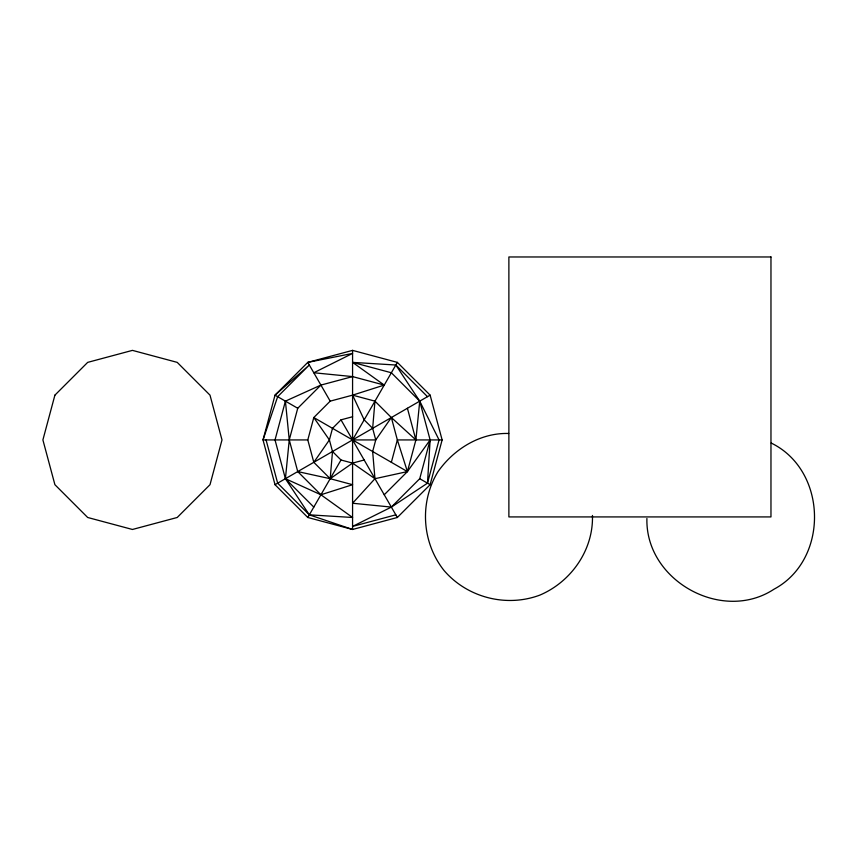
<?xml version="1.0" encoding="UTF-8"?>
<svg xmlns="http://www.w3.org/2000/svg" width="858" height="858" viewBox="0 0 858 858"><rect width="100%" height="100%" fill="white"/><g stroke="black" fill="none" stroke-linecap="round" stroke-linejoin="round"><path stroke-width="1.29" d="M395.828 514.832L352.574 526.426L391.355 507.089L427.488 483.172L430.126 439.929L419.734 401.147L395.828 365.015L352.574 362.376L384.234 385.081L352.574 395.152L330.191 401.147L313.803 417.535L307.797 439.929L313.803 462.312L330.191 478.7L352.574 484.695L320.913 494.766L285.414 478.7L275.021 439.929L285.414 401.147L320.913 385.081L352.574 376.598L384.234 385.081M285.414 401.147L289.253 439.929L297.737 471.589L330.191 478.7L332.507 451.512L329.397 439.929L313.803 417.535L407.411 471.589L430.126 439.929L419.734 478.7L391.355 507.089L352.574 503.249L374.957 478.7L407.411 471.589L415.894 439.929L419.734 401.147L391.355 372.758L352.574 362.376M372.651 428.335L374.957 401.147L352.574 395.152L364.167 419.852L372.651 428.335L375.75 439.929L372.651 451.512L374.957 478.7L352.574 463.106L340.991 459.995L332.507 451.512M592.449 515.465C593.521 549.881 571.267 581.713 539.939 595.077C506.51 607.668 467.46 597.694 444.144 570.624C421.846 542.706 419.272 502.488 437.816 471.954C453.753 448.991 480.362 432.604 508.73 433.483M352.574 350.375L352.574 529.472L307.797 517.481L275.021 484.695L263.02 439.929L275.021 395.152L307.797 362.376L352.574 350.375L397.351 362.376L430.126 395.152L442.127 439.929L430.126 484.695L397.351 517.481L352.574 529.472L309.32 514.832L285.414 478.7L289.253 439.929L297.737 408.258L320.913 385.081M391.355 462.312L397.351 439.929L391.355 417.535L374.957 401.147M427.488 483.172L439.071 439.929L419.734 401.147M307.797 517.481L340.991 459.995M397.351 362.376L352.574 439.929L375.75 439.929L391.355 417.535L415.894 439.929L407.411 408.258M313.803 462.312L329.397 439.929L332.507 428.335L340.991 419.852L352.574 416.741M384.234 494.766L407.411 471.589L397.351 439.929L442.127 439.929M330.191 478.7L352.574 463.106L364.167 459.995M275.021 484.695L430.126 395.152M307.797 439.929L263.02 439.929L277.66 396.675L309.32 365.015L275.021 395.152L297.737 408.258M352.574 376.598L313.803 372.758L352.574 353.421L307.797 362.376L330.191 401.147M771.224 443.06C827.616 470.474 829.3 559.716 773.97 589.221C722.125 623.337 645.227 580.534 646.911 518.489M419.734 478.7L430.126 484.695M395.828 365.015L427.488 396.675M297.737 471.589L320.913 494.766L352.574 517.481L309.32 514.832L277.66 483.172L266.077 439.929M285.414 478.7L313.803 507.089M340.991 419.852L397.351 517.481M54.901 395.152L42.9 439.929L54.901 484.695L87.677 517.481L132.454 529.472L177.22 517.481L210.006 484.695L221.997 439.929L210.006 395.152L177.22 362.376L132.454 350.375L87.677 362.376L54.901 395.152M770.967 256.971L508.88 256.971L508.88 516.924L770.967 516.924L770.967 256.971"/></g></svg>
